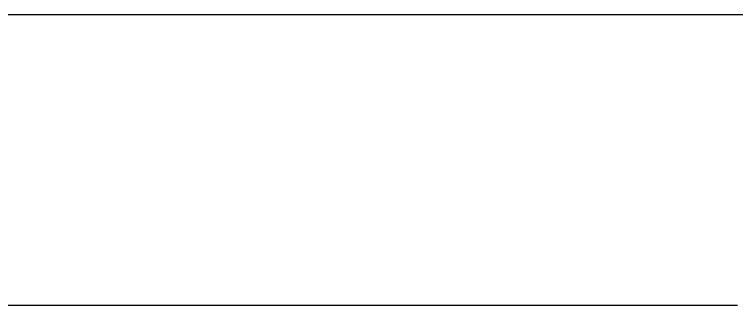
# Model space of a CAD drawing. Extents: x 1 to 47.7, y 0.2 to 35.
# Drawn here: x 18.44 to 20.22, y 15.284 to 16 of the extents above; entities that cross this region are included whole.
import ezdxf

# ---------------------------------------------------------------- set-up
doc = ezdxf.new("R2010")
doc.units = 0
doc.header["$MEASUREMENT"] = 0
doc.layers.add('3_1__HORIZONTAL_RACK_MOUNT', color=7, linetype='CONTINUOUS')
doc.layers.add('3_2__HORIZONTAL_PANEL_MOUN', color=7, linetype='CONTINUOUS')

msp = doc.modelspace()

# ---------------------------------------------------------------- linework, layer by layer
at = {"layer": '3_1__HORIZONTAL_RACK_MOUNT'}
msp.add_lwpolyline([(20.2226, 15.2836), (20.1837, 15.2836), (20.1435, 15.2836), (20.1021, 15.2836), (20.0595, 15.2836), (20.0157, 15.2836), (19.9707, 15.2836), (19.9246, 15.2836), (19.8772, 15.2836), (19.8288, 15.2836), (19.7791, 15.2836), (19.7284, 15.2836), (19.6765, 15.2836), (19.6235, 15.2836), (19.5695, 15.2836), (19.5144, 15.2836), (19.4581, 15.2836), (19.4009, 15.2836), (19.3426, 15.2836), (19.2833, 15.2836), (19.2229, 15.2836), (19.1616, 15.2836), (19.0993, 15.2836), (19.0359, 15.2836), (18.9717, 15.2836), (18.9064, 15.2836), (18.8402, 15.2836), (18.7731, 15.2836), (18.7051, 15.2836), (18.6362, 15.2836), (18.5664, 15.2836), (18.4957, 15.2836), (18.4241, 15.2836)], dxfattribs=at)
at = {"layer": '3_2__HORIZONTAL_PANEL_MOUN'}
msp.add_lwpolyline([(18.3638, 16), (18.4534, 16), (18.5421, 16), (18.63, 16), (18.717, 16), (18.8031, 16), (18.8884, 16), (18.9727, 16), (19.0561, 16), (19.1386, 16), (19.2201, 16), (19.3007, 16), (19.3803, 16), (19.4589, 16), (19.5365, 16), (19.6131, 16), (19.6887, 16), (19.7632, 16), (19.8366, 16), (19.909, 16), (19.9803, 16), (20.0504, 16), (20.1195, 16), (20.1874, 16), (20.2542, 16)], dxfattribs=at)

doc.saveas('drawing.dxf')
